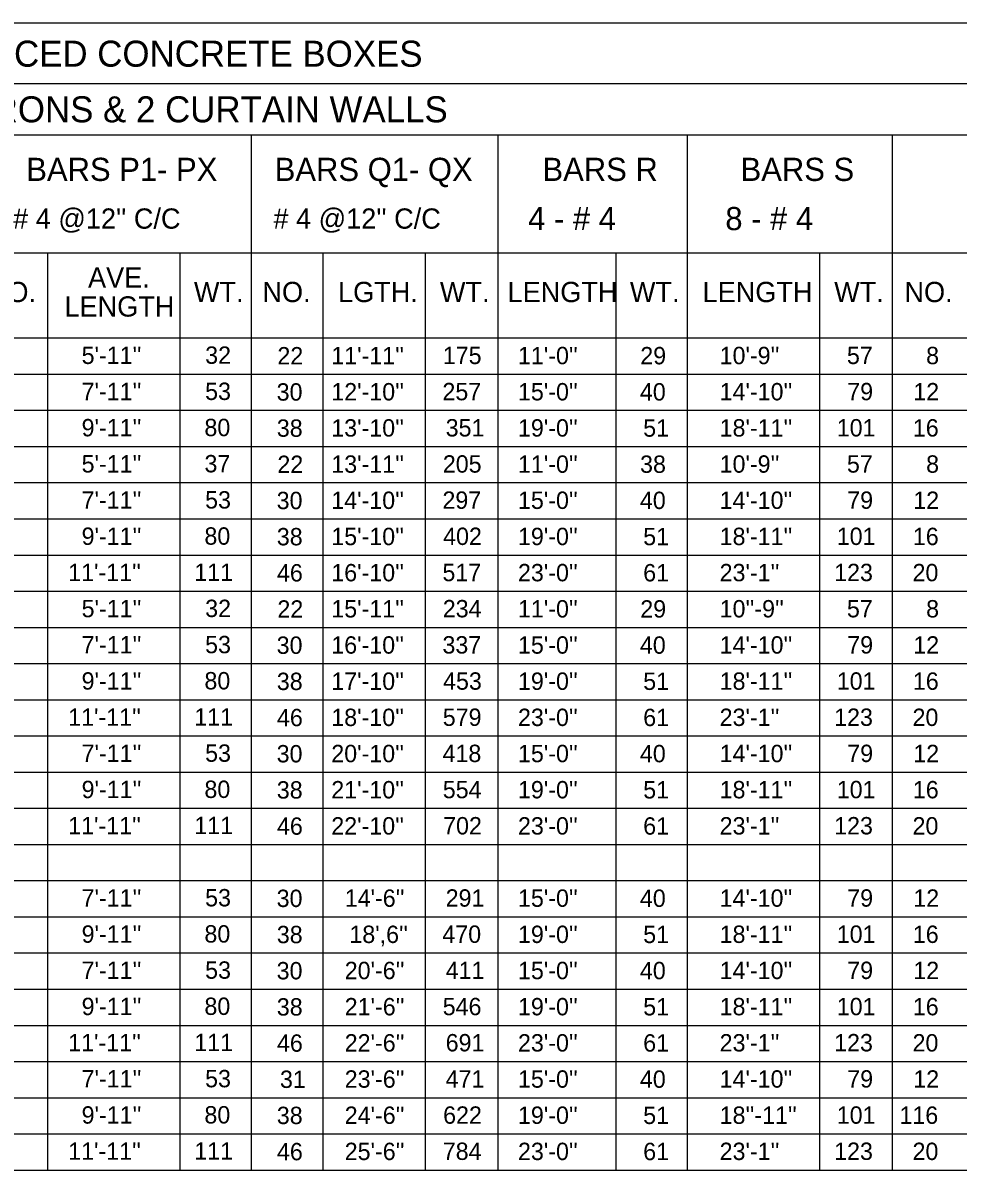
# Model space of a CAD drawing. Extents: x 198546 to 198922, y 46905 to 47208.
# Drawn here: x 198741.6 to 198802.2, y 47047 to 47121.3 of the extents above; entities that cross this region are included whole.
import ezdxf

# ---------------------------------------------------------------- set-up
doc = ezdxf.new("R2010")
doc.units = 0
doc.layers.add('Level 1', color=7, linetype='Continuous')

msp = doc.modelspace()

# ---------------------------------------------------------------- linework, layer by layer
at = {"layer": 'Level 1'}
for p, q in [((198593.126, 47121.33), (198858.384, 47121.33)), ((198593.126, 47117.397), (198858.384, 47117.397)), ((198599.497, 47114.072), (198858.384, 47114.072)), ((198756.405, 47114.072), (198756.405, 47100.923)), ((198772.375, 47114.072), (198772.375, 47100.923)), ((198784.641, 47114.072), (198784.641, 47100.923)), ((198797.91, 47114.072), (198797.91, 47100.923)), ((198687.591, 47106.43), (198889.616, 47106.43)), ((198743.214, 47106.43), (198743.214, 47100.923)), ((198751.777, 47106.43), (198751.777, 47100.923)), ((198761.034, 47106.43), (198761.034, 47100.923)), ((198767.669, 47106.43), (198767.669, 47100.923)), ((198780.012, 47106.43), (198780.012, 47100.923)), ((198793.204, 47106.43), (198793.204, 47100.923)), ((198590.071, 47100.923), (198889.616, 47100.923)), ((198743.214, 47100.923), (198743.214, 47047.015)), ((198751.777, 47100.923), (198751.777, 47047.015)), ((198756.405, 47100.923), (198756.405, 47047.015)), ((198761.034, 47100.923), (198761.034, 47047.015)), ((198767.669, 47100.923), (198767.669, 47047.015)), ((198772.375, 47100.923), (198772.375, 47047.015)), ((198780.012, 47100.923), (198780.012, 47047.015)), ((198784.641, 47100.923), (198784.641, 47047.015)), ((198793.204, 47100.923), (198793.204, 47047.015)), ((198797.91, 47100.923), (198797.91, 47047.015)), ((198593.126, 47098.579), (198889.616, 47098.579)), ((198593.126, 47096.236), (198889.616, 47096.236)), ((198593.126, 47093.892), (198889.616, 47093.892)), ((198593.126, 47091.548), (198889.616, 47091.548)), ((198593.126, 47089.204), (198889.616, 47089.204)), ((198593.126, 47086.86), (198889.616, 47086.86)), ((198593.126, 47084.516), (198889.616, 47084.516)), ((198593.126, 47082.173), (198889.616, 47082.173)), ((198593.126, 47079.829), (198889.616, 47079.829)), ((198593.126, 47077.485), (198889.616, 47077.485)), ((198593.126, 47075.141), (198889.616, 47075.141)), ((198593.126, 47072.797), (198889.616, 47072.797)), ((198593.126, 47070.453), (198889.616, 47070.453)), ((198590.071, 47068.11), (198889.616, 47068.11)), ((198590.071, 47065.766), (198889.616, 47065.766)), ((198593.126, 47063.422), (198889.616, 47063.422)), ((198593.126, 47061.078), (198889.616, 47061.078)), ((198593.126, 47058.734), (198889.616, 47058.734)), ((198593.126, 47056.39), (198889.616, 47056.39)), ((198593.126, 47054.047), (198889.616, 47054.047)), ((198593.126, 47051.703), (198889.616, 47051.703)), ((198593.126, 47049.359), (198889.616, 47049.359)), ((198590.071, 47047.015), (198889.616, 47047.015))]:
    msp.add_line(p, q, dxfattribs=at)

# ---------------------------------------------------------------- texts
for s, height, p in [('SPECIAL WINGWALL FOR MULTI-CELL REINFORCED CONCRETE BOXES', 1.68758, (198688.629, 47118.495)), ('TABLE OF REINFORCING STEEL FOR 4 WINGS, 2 APRONS & 2 CURTAIN WALLS', 1.68758, (198682.86, 47114.891)), ('BARS P1- PX', 1.50008, (198741.837, 47111.095)), ('BARS Q1- QX', 1.50008, (198757.926, 47111.095)), ('BARS R', 1.5001, (198775.268, 47111.095)), ('BARS S', 1.5001, (198788.097, 47111.095)), ("# 4 @12'' C/C", 1.31255, (198740.985, 47108.001)), ("# 4 @12'' C/C", 1.31255, (198757.842, 47108.001)), ('4 - # 4', 1.5001, (198774.342, 47107.907)), ('8 - # 4', 1.5001, (198787.11, 47107.907)), ('AVE.', 1.3125, (198745.836, 47104.182)), ('NO.', 1.3125, (198739.347, 47103.244)), ('WT.', 1.3125, (198752.694, 47103.244)), ('NO.', 1.3125, (198757.129, 47103.244)), ('LGTH.', 1.3125, (198762.028, 47103.244)), ('WT.', 1.3125, (198768.625, 47103.244)), ('LENGTH', 1.3125, (198773.007, 47103.244)), ('WT.', 1.3125, (198780.93, 47103.244)), ('LENGTH', 1.3125, (198785.637, 47103.244)), ('WT.', 1.3125, (198794.161, 47103.244)), ('NO.', 1.3125, (198798.711, 47103.244)), ('LENGTH', 1.3125, (198744.308, 47102.307)), ("5'-11''", 1.125, (198745.421, 47099.236)), ('32', 1.125, (198753.423, 47099.247)), ('22', 1.125, (198758.101, 47099.207)), ("11'-11''", 1.125, (198761.591, 47099.219)), ('175', 1.125, (198768.814, 47099.229)), ("11'-0''", 1.125, (198773.682, 47099.22)), ('29', 1.125, (198781.603, 47099.214)), ("10'-9''", 1.125, (198786.742, 47099.223)), ('57', 1.125, (198794.986, 47099.23)), ('8', 1.125, (198800.115, 47099.222)), ('53', 1.125, (198753.419, 47096.904)), ("7'-11''", 1.125, (198745.421, 47096.892)), ('30', 1.125, (198758.052, 47096.863)), ("12'-10''", 1.125, (198761.591, 47096.876)), ('257', 1.125, (198768.789, 47096.885)), ("15'-0''", 1.125, (198773.682, 47096.876)), ('40', 1.125, (198781.578, 47096.87)), ("14'-10''", 1.125, (198786.742, 47096.88)), ('79', 1.125, (198795.007, 47096.886)), ('12', 1.125, (198799.284, 47096.879)), ("9'-11''", 1.125, (198745.421, 47094.548)), ('80', 1.125, (198753.374, 47094.56)), ('38', 1.125, (198758.063, 47094.519)), ("13'-10''", 1.125, (198761.591, 47094.532)), ('351', 1.125, (198768.999, 47094.541)), ("19'-0''", 1.125, (198773.682, 47094.532)), ('51', 1.125, (198781.792, 47094.527)), ("18'-11''", 1.125, (198786.742, 47094.536)), ('101', 1.125, (198794.327, 47094.542)), ('16', 1.125, (198799.256, 47094.535)), ("5'-11''", 1.125, (198745.421, 47092.204)), ('37', 1.125, (198753.378, 47092.216)), ('22', 1.125, (198758.101, 47092.175)), ("13'-11''", 1.125, (198761.591, 47092.188)), ('205', 1.125, (198768.814, 47092.197)), ("11'-0''", 1.125, (198773.682, 47092.188)), ('38', 1.125, (198781.589, 47092.183)), ("10'-9''", 1.125, (198786.742, 47092.192)), ('57', 1.125, (198794.986, 47092.198)), ('8', 1.125, (198800.115, 47092.191)), ("7'-11''", 1.125, (198745.421, 47089.86)), ('53', 1.125, (198753.419, 47089.872)), ('30', 1.125, (198758.052, 47089.831)), ("14'-10''", 1.125, (198761.591, 47089.844)), ('297', 1.125, (198768.789, 47089.854)), ("15'-0''", 1.125, (198773.682, 47089.845)), ('40', 1.125, (198781.578, 47089.839)), ("14'-10''", 1.125, (198786.742, 47089.848)), ('79', 1.125, (198795.007, 47089.854)), ('12', 1.125, (198799.284, 47089.847)), ("9'-11''", 1.125, (198745.421, 47087.516)), ('80', 1.125, (198753.374, 47087.528)), ('38', 1.125, (198758.063, 47087.487)), ("15'-10''", 1.125, (198761.591, 47087.5)), ('402', 1.125, (198768.834, 47087.51)), ("19'-0''", 1.125, (198773.682, 47087.501)), ('51', 1.125, (198781.792, 47087.495)), ("18'-11''", 1.125, (198786.742, 47087.504)), ('101', 1.125, (198794.327, 47087.511)), ('16', 1.125, (198799.256, 47087.503)), ("11'-11''", 1.125, (198744.551, 47085.173)), ('111', 1.125, (198752.719, 47085.184)), ('46', 1.125, (198758.072, 47085.144)), ("16'-10''", 1.125, (198761.591, 47085.156)), ('517', 1.125, (198768.789, 47085.166)), ("23'-0''", 1.125, (198773.682, 47085.157)), ('61', 1.125, (198781.792, 47085.151)), ("23'-1''", 1.125, (198786.742, 47085.16)), ('123', 1.125, (198794.158, 47085.167)), ('20', 1.125, (198799.235, 47085.159)), ("5'-11''", 1.125, (198745.421, 47082.829)), ('32', 1.125, (198753.423, 47082.841)), ('22', 1.125, (198758.101, 47082.8)), ("15'-11''", 1.125, (198761.591, 47082.813)), ('234', 1.125, (198768.811, 47082.822)), ("11'-0''", 1.125, (198773.682, 47082.813)), ('29', 1.125, (198781.603, 47082.807)), ("10''-9''", 1.125, (198786.742, 47082.817)), ('57', 1.125, (198794.986, 47082.823)), ('8', 1.125, (198800.115, 47082.816)), ("7'-11''", 1.125, (198745.421, 47080.485)), ('53', 1.125, (198753.419, 47080.497)), ('30', 1.125, (198758.052, 47080.456)), ("16'-10''", 1.125, (198761.591, 47080.469)), ('337', 1.125, (198768.789, 47080.478)), ("15'-0''", 1.125, (198773.682, 47080.469)), ('40', 1.125, (198781.578, 47080.464)), ("14'-10''", 1.125, (198786.742, 47080.473)), ('79', 1.125, (198795.007, 47080.479)), ('12', 1.125, (198799.284, 47080.472)), ("9'-11''", 1.125, (198745.421, 47078.141)), ('80', 1.125, (198753.374, 47078.153)), ('38', 1.125, (198758.063, 47078.112)), ("17'-10''", 1.125, (198761.591, 47078.125)), ('453', 1.125, (198768.83, 47078.134)), ("19'-0''", 1.125, (198773.682, 47078.125)), ('51', 1.125, (198781.792, 47078.12)), ("18'-11''", 1.125, (198786.742, 47078.129)), ('101', 1.125, (198794.327, 47078.135)), ('16', 1.125, (198799.256, 47078.128)), ("11'-11''", 1.125, (198744.551, 47075.797)), ('111', 1.125, (198752.719, 47075.809)), ('46', 1.125, (198758.072, 47075.768)), ("18'-10''", 1.125, (198761.591, 47075.781)), ('579', 1.125, (198768.81, 47075.791)), ("23'-0''", 1.125, (198773.682, 47075.782)), ('61', 1.125, (198781.792, 47075.776)), ("23'-1''", 1.125, (198786.742, 47075.785)), ('123', 1.125, (198794.158, 47075.791)), ('20', 1.125, (198799.235, 47075.784)), ("7'-11''", 1.125, (198745.421, 47073.453)), ('53', 1.125, (198753.419, 47073.465)), ('30', 1.125, (198758.052, 47073.424)), ("20'-10''", 1.125, (198761.591, 47073.437)), ('418', 1.125, (198768.796, 47073.447)), ("15'-0''", 1.125, (198773.682, 47073.438)), ('40', 1.125, (198781.578, 47073.432)), ("14'-10''", 1.125, (198786.742, 47073.441)), ('79', 1.125, (198795.007, 47073.448)), ('12', 1.125, (198799.284, 47073.44)), ("9'-11''", 1.125, (198745.421, 47071.11)), ('80', 1.125, (198753.374, 47071.121)), ('38', 1.125, (198758.063, 47071.081)), ("21'-10''", 1.125, (198761.591, 47071.093)), ('554', 1.125, (198768.811, 47071.103)), ("19'-0''", 1.125, (198773.682, 47071.094)), ('51', 1.125, (198781.792, 47071.088)), ("18'-11''", 1.125, (198786.742, 47071.097)), ('101', 1.125, (198794.327, 47071.104)), ('16', 1.125, (198799.256, 47071.097)), ("11'-11''", 1.125, (198744.551, 47068.766)), ('111', 1.125, (198752.719, 47068.778)), ('46', 1.125, (198758.072, 47068.737)), ("22'-10''", 1.125, (198761.591, 47068.75)), ('702', 1.125, (198768.834, 47068.759)), ("23'-0''", 1.125, (198773.682, 47068.75)), ('61', 1.125, (198781.792, 47068.744)), ("23'-1''", 1.125, (198786.742, 47068.754)), ('123', 1.125, (198794.158, 47068.76)), ('20', 1.125, (198799.235, 47068.753)), ("7'-11''", 1.125, (198745.421, 47064.085)), ('53', 1.125, (198753.419, 47064.096)), ('30', 1.125, (198758.052, 47064.056)), ("14'-6''", 1.125, (198762.461, 47064.068)), ('291', 1.125, (198768.999, 47064.078)), ("15'-0''", 1.125, (198773.682, 47064.069)), ('40', 1.125, (198781.578, 47064.063)), ("14'-10''", 1.125, (198786.742, 47064.072)), ('79', 1.125, (198795.007, 47064.079)), ('12', 1.125, (198799.284, 47064.072)), ("9'-11''", 1.125, (198745.421, 47061.741)), ('80', 1.125, (198753.374, 47061.753)), ('38', 1.125, (198758.063, 47061.712)), ("18',6''", 1.125, (198762.763, 47061.725)), ('470', 1.125, (198768.785, 47061.734)), ("19'-0''", 1.125, (198773.682, 47061.725)), ('51', 1.125, (198781.792, 47061.719)), ("18'-11''", 1.125, (198786.742, 47061.729)), ('101', 1.125, (198794.327, 47061.735)), ('16', 1.125, (198799.256, 47061.728)), ("7'-11''", 1.125, (198745.421, 47059.397)), ('53', 1.125, (198753.419, 47059.409)), ('30', 1.125, (198758.052, 47059.368)), ("20'-6''", 1.125, (198762.461, 47059.381)), ('411', 1.125, (198768.999, 47059.39)), ("15'-0''", 1.125, (198773.682, 47059.381)), ('40', 1.125, (198781.578, 47059.376)), ("14'-10''", 1.125, (198786.742, 47059.385)), ('79', 1.125, (198795.007, 47059.391)), ('12', 1.125, (198799.284, 47059.384)), ("9'-11''", 1.125, (198745.421, 47057.053)), ('80', 1.125, (198753.374, 47057.065)), ('38', 1.125, (198758.063, 47057.024)), ("21'-6''", 1.125, (198762.461, 47057.037)), ('546', 1.125, (198768.806, 47057.046)), ("19'-0''", 1.125, (198773.682, 47057.038)), ('51', 1.125, (198781.792, 47057.032)), ("18'-11''", 1.125, (198786.742, 47057.041)), ('101', 1.125, (198794.327, 47057.047)), ('16', 1.125, (198799.256, 47057.04)), ("11'-11''", 1.125, (198744.551, 47054.709)), ('111', 1.125, (198752.719, 47054.721)), ('46', 1.125, (198758.072, 47054.68)), ("22'-6''", 1.125, (198762.461, 47054.693)), ('691', 1.125, (198768.999, 47054.703)), ("23'-0''", 1.125, (198773.682, 47054.694)), ('61', 1.125, (198781.792, 47054.688)), ("23'-1''", 1.125, (198786.742, 47054.697)), ('123', 1.125, (198794.158, 47054.704)), ('20', 1.125, (198799.235, 47054.696)), ("7'-11''", 1.125, (198745.421, 47052.365)), ('53', 1.125, (198753.419, 47052.377)), ('31', 1.125, (198758.266, 47052.336)), ("23'-6''", 1.125, (198762.461, 47052.349)), ('471', 1.125, (198768.999, 47052.359)), ("15'-0''", 1.125, (198773.682, 47052.35)), ('40', 1.125, (198781.578, 47052.344)), ("14'-10''", 1.125, (198786.742, 47052.353)), ('79', 1.125, (198795.007, 47052.36)), ('12', 1.125, (198799.284, 47052.352)), ("9'-11''", 1.125, (198745.421, 47050.022)), ('80', 1.125, (198753.374, 47050.033)), ('38', 1.125, (198758.063, 47049.993)), ("24'-6''", 1.125, (198762.461, 47050.005)), ('622', 1.125, (198768.834, 47050.015)), ("19'-0''", 1.125, (198773.682, 47050.006)), ('51', 1.125, (198781.792, 47050)), ("18''-11''", 1.125, (198786.742, 47050.009)), ('101', 1.125, (198794.327, 47050.016)), ('116', 1.125, (198798.387, 47050.009)), ("11'-11''", 1.125, (198744.551, 47047.678)), ('111', 1.125, (198752.719, 47047.69)), ('46', 1.125, (198758.072, 47047.649)), ("25'-6''", 1.125, (198762.461, 47047.662)), ('784', 1.125, (198768.811, 47047.671)), ("23'-0''", 1.125, (198773.682, 47047.662)), ('61', 1.125, (198781.792, 47047.656)), ("23'-1''", 1.125, (198786.742, 47047.666)), ('123', 1.125, (198794.158, 47047.672)), ('20', 1.125, (198799.235, 47047.665))]:
    msp.add_text(s, height=height, dxfattribs=at).set_placement(p)

doc.saveas('drawing.dxf')
